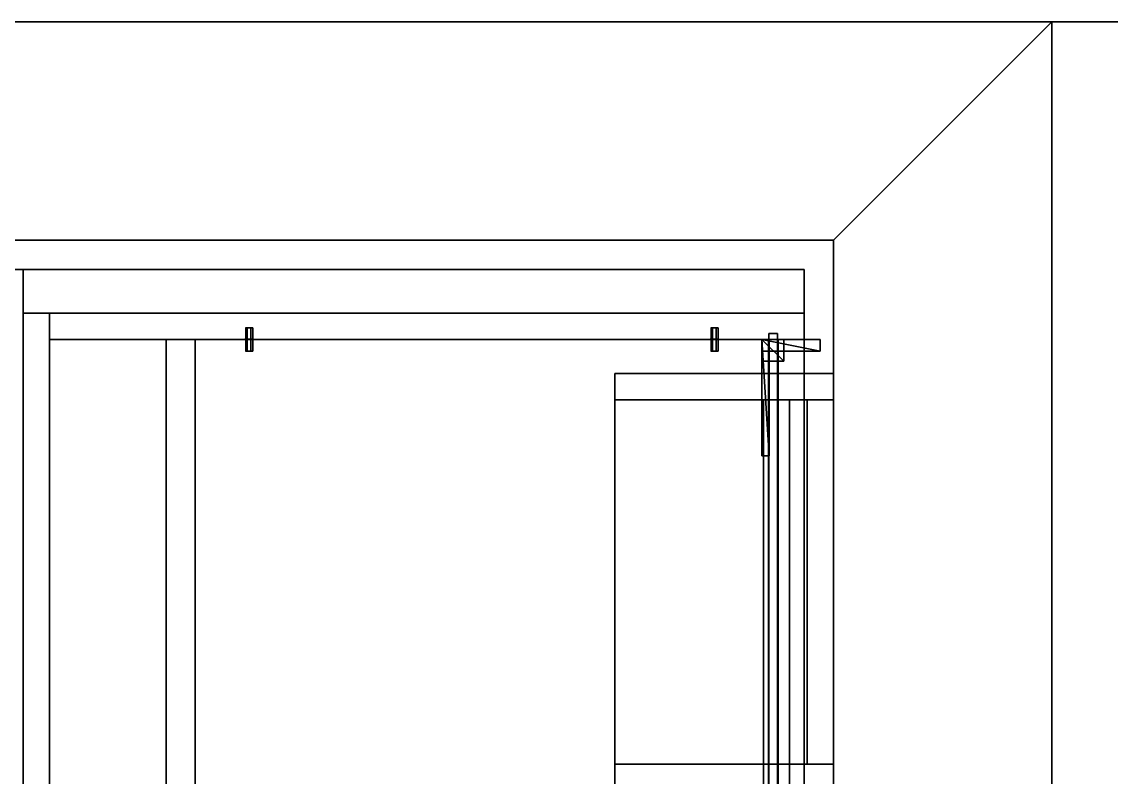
# Model space of a CAD drawing. Extents: x 0 to 4068, y -4475 to 0.
# Drawn here: x 1596 to 2344, y -518 to 0 of the extents above; entities that cross this region are included whole.
import ezdxf

# ---------------------------------------------------------------- set-up
doc = ezdxf.new("R2010")
doc.units = 0
for name, color, linetype in [('LAYER0', 7, 'CONTINUOUS'), ('LAYER10', 7, 'CONTINUOUS'), ('LAYER11', 7, 'CONTINUOUS'), ('LAYER110', 7, 'CONTINUOUS'), ('LAYER111', 7, 'CONTINUOUS'), ('LAYER112', 7, 'CONTINUOUS'), ('LAYER114', 7, 'CONTINUOUS'), ('LAYER115', 7, 'CONTINUOUS'), ('LAYER12', 7, 'CONTINUOUS'), ('LAYER122', 45, 'CONTINUOUS'), ('LAYER123', 45, 'CONTINUOUS'), ('LAYER124', 45, 'CONTINUOUS'), ('LAYER125', 45, 'CONTINUOUS'), ('LAYER126', 45, 'CONTINUOUS'), ('LAYER127', 45, 'CONTINUOUS'), ('LAYER14', 7, 'CONTINUOUS'), ('LAYER15', 7, 'CONTINUOUS'), ('LAYER17', 7, 'CONTINUOUS'), ('LAYER18', 45, 'CONTINUOUS'), ('LAYER20', 45, 'CONTINUOUS'), ('LAYER207', 253, 'CONTINUOUS'), ('LAYER208', 253, 'CONTINUOUS'), ('LAYER21', 45, 'CONTINUOUS'), ('LAYER210', 253, 'CONTINUOUS'), ('LAYER211', 253, 'CONTINUOUS'), ('LAYER212', 253, 'CONTINUOUS'), ('LAYER219', 19, 'CONTINUOUS'), ('LAYER22', 45, 'CONTINUOUS'), ('LAYER220', 19, 'CONTINUOUS'), ('LAYER23', 45, 'CONTINUOUS'), ('LAYER24', 2, 'CONTINUOUS'), ('LAYER25', 37, 'CONTINUOUS'), ('LAYER26', 37, 'CONTINUOUS'), ('LAYER27', 37, 'CONTINUOUS'), ('LAYER28', 37, 'CONTINUOUS'), ('LAYER29', 37, 'CONTINUOUS'), ('LAYER3', 7, 'CONTINUOUS'), ('LAYER30', 37, 'CONTINUOUS'), ('LAYER31', 45, 'CONTINUOUS'), ('LAYER32', 45, 'CONTINUOUS'), ('LAYER33', 45, 'CONTINUOUS'), ('LAYER35', 45, 'CONTINUOUS'), ('LAYER36', 45, 'CONTINUOUS'), ('LAYER37', 45, 'CONTINUOUS'), ('LAYER39', 45, 'CONTINUOUS'), ('LAYER40', 45, 'CONTINUOUS'), ('LAYER41', 45, 'CONTINUOUS'), ('LAYER42', 45, 'CONTINUOUS'), ('LAYER43', 45, 'CONTINUOUS'), ('LAYER44', 45, 'CONTINUOUS'), ('LAYER45', 45, 'CONTINUOUS'), ('LAYER46', 45, 'CONTINUOUS'), ('LAYER47', 45, 'CONTINUOUS'), ('LAYER48', 45, 'CONTINUOUS'), ('LAYER49', 45, 'CONTINUOUS'), ('LAYER5', 7, 'CONTINUOUS'), ('LAYER50', 45, 'CONTINUOUS'), ('LAYER51', 45, 'CONTINUOUS'), ('LAYER53', 45, 'CONTINUOUS'), ('LAYER54', 45, 'CONTINUOUS'), ('LAYER55', 254, 'CONTINUOUS'), ('LAYER6', 7, 'CONTINUOUS'), ('LAYER7', 7, 'CONTINUOUS'), ('LAYER8', 7, 'CONTINUOUS'), ('LAYER9', 7, 'CONTINUOUS')]:
    doc.layers.add(name, color=color, linetype=linetype)

msp = doc.modelspace()

# ---------------------------------------------------------------- linework, layer by layer
at = {"layer": 'LAYER0', "invisible_edges": 1}
for points in [[(4068, 0), (0, -4475), (0, 0), (4068, 0)], [(0, -4475), (4068, 0), (4068, -4475), (0, -4475)]]:
    msp.add_3dface(points, dxfattribs=at)
at = {"layer": 'LAYER10', "invisible_edges": 1}
for points in [[(2303, 0, 2415), (2153, -150, 5), (2153, -150, 2415), (2303, 0, 2415)], [(2153, -150, 5), (2303, 0, 2415), (2303, 0, 5), (2153, -150, 5)]]:
    msp.add_3dface(points, dxfattribs=at)
at = {"layer": 'LAYER11', "invisible_edges": 1}
for points in [[(383, -150, 2415), (2303, 0, 2415), (233, 0, 2415), (383, -150, 2415)], [(2303, 0, 2415), (383, -150, 2415), (2153, -150, 2415), (2303, 0, 2415)], [(2153, -150, 2415), (2303, -2754, 2415), (2303, 0, 2415), (2153, -150, 2415)], [(2303, -2754, 2415), (2153, -150, 2415), (2153, -2886, 2415), (2303, -2754, 2415)]]:
    msp.add_3dface(points, dxfattribs=at)
at = {"layer": 'LAYER110', "invisible_edges": 1}
for points in [[(1695, -1294.5, 854.5), (1615, -218, 854.5), (1695, -218, 854.5), (1695, -1294.5, 854.5)], [(1615, -218, 854.5), (1695, -1294.5, 854.5), (1615, -1294.5, 854.5), (1615, -218, 854.5)]]:
    msp.add_3dface(points, dxfattribs=at)
at = {"layer": 'LAYER111', "invisible_edges": 1}
for points in [[(1695, -218, 872.5), (1615, -218, 854.5), (1615, -218, 872.5), (1695, -218, 872.5)], [(1615, -218, 854.5), (1695, -218, 872.5), (1695, -218, 854.5), (1615, -218, 854.5)]]:
    msp.add_3dface(points, dxfattribs=at)
at = {"layer": 'LAYER112', "invisible_edges": 1}
for points in [[(1615, -1294.5, 872.5), (1615, -218, 854.5), (1615, -1294.5, 854.5), (1615, -1294.5, 872.5)], [(1615, -218, 854.5), (1615, -1294.5, 872.5), (1615, -218, 872.5), (1615, -218, 854.5)]]:
    msp.add_3dface(points, dxfattribs=at)
at = {"layer": 'LAYER114', "invisible_edges": 1}
for points in [[(1695, -218, 872.5), (1695, -1294.5, 854.5), (1695, -218, 854.5), (1695, -218, 872.5)], [(1695, -1294.5, 854.5), (1695, -218, 872.5), (1695, -1294.5, 872.5), (1695, -1294.5, 854.5)]]:
    msp.add_3dface(points, dxfattribs=at)
at = {"layer": 'LAYER115', "invisible_edges": 1}
for points in [[(1615, -1294.5, 872.5), (1695, -218, 872.5), (1615, -218, 872.5), (1615, -1294.5, 872.5)], [(1695, -218, 872.5), (1615, -1294.5, 872.5), (1695, -1294.5, 872.5), (1695, -218, 872.5)]]:
    msp.add_3dface(points, dxfattribs=at)
at = {"layer": 'LAYER12'}
for points, invisible_edges in [([(1192.88, -336.41, 873), (383, -150, 873), (2153, -150, 873), (1192.88, -336.41, 873)], 5), ([(403, -170, 927), (383, -150, 927), (2153, -150, 927), (403, -170, 927)], 5), ([(403, -170, 927), (2153, -150, 927), (2133, -170, 927), (403, -170, 927)], 3), ([(1192.88, -336.41, 873), (2153, -150, 873), (1207.31, -335.09, 873), (1192.88, -336.41, 873)], 3), ([(1207.31, -335.09, 873), (2153, -150, 873), (1490.46, -335.09, 873), (1207.31, -335.09, 873)], 3), ([(1490.46, -335.09, 873), (2153, -150, 873), (1504.65, -336.41, 873), (1490.46, -335.09, 873)], 3), ([(1504.65, -336.41, 873), (2153, -150, 873), (1518.61, -340.1, 873), (1504.65, -336.41, 873)], 3), ([(1518.61, -340.1, 873), (2153, -150, 873), (1531.85, -346.17, 873), (1518.61, -340.1, 873)], 3), ([(1531.85, -346.17, 873), (2153, -150, 873), (1543.92, -354.62, 873), (1531.85, -346.17, 873)], 3), ([(1543.92, -354.62, 873), (2153, -150, 873), (1554.8, -364.92, 873), (1543.92, -354.62, 873)], 3), ([(1554.8, -364.92, 873), (2153, -150, 873), (1564.26, -377.06, 873), (1554.8, -364.92, 873)], 3), ([(1564.26, -377.06, 873), (2153, -150, 873), (1571.59, -390.78, 873), (1564.26, -377.06, 873)], 3), ([(1571.59, -390.78, 873), (2153, -150, 873), (1577.27, -405.57, 873), (1571.59, -390.78, 873)], 3), ([(1577.27, -405.57, 873), (2153, -150, 873), (1580.58, -421.14, 873), (1577.27, -405.57, 873)], 3), ([(1580.58, -421.14, 873), (2153, -150, 873), (1581.76, -436.98, 873), (1580.58, -421.14, 873)], 3), ([(1581.76, -581.37, 873), (2153, -150, 873), (1627.02, -1329, 873), (1581.76, -581.37, 873)], 7), ([(1581.76, -436.98, 873), (2153, -150, 873), (1581.76, -581.37, 873), (1581.76, -436.98, 873)], 3), ([(1627.02, -1329, 873), (2153, -150, 873), (2068, -1329, 873), (1627.02, -1329, 873)], 3), ([(2153, -2886, 873), (2068, -2076, 873), (2153, -150, 873), (2153, -2886, 873)], 3), ([(2068, -1329, 873), (2153, -150, 873), (2068, -2076, 873), (2068, -1329, 873)], 3), ([(2133, -170, 927), (2153, -150, 927), (2133, -2886, 927), (2133, -170, 927)], 3), ([(2133, -2886, 927), (2153, -150, 927), (2153, -2886, 927), (2133, -2886, 927)], 1), ([(2133, -170, 927), (403, -753, 927), (403, -170, 927), (2133, -170, 927)], 1), ([(403, -753, 927), (2133, -170, 927), (2133, -753, 927), (403, -753, 927)], 1)]:
    msp.add_3dface(points, dxfattribs=dict(at, invisible_edges=invisible_edges))
at = {"layer": 'LAYER122', "invisible_edges": 1}
for points in [[(2153, -1259.5, 1687), (2003, -259.5, 1687), (2153, -259.5, 1687), (2153, -1259.5, 1687)], [(2003, -259.5, 1687), (2153, -1259.5, 1687), (2003, -1259.5, 1687), (2003, -259.5, 1687)], [(2153, -509.5, 2273), (2003, -259.5, 2273), (2153, -259.5, 2273), (2153, -509.5, 2273)], [(2003, -259.5, 2273), (2153, -509.5, 2273), (2003, -509.5, 2273), (2003, -259.5, 2273)], [(2153, -259.5, 2291), (2003, -259.5, 1491), (2153, -259.5, 1491), (2153, -259.5, 2291)], [(2003, -259.5, 1491), (2153, -259.5, 2291), (2003, -259.5, 2291), (2003, -259.5, 1491)], [(2135, -509.5, 1871), (2003, -259.5, 1871), (2135, -259.5, 1871), (2135, -509.5, 1871)], [(2003, -259.5, 1871), (2135, -509.5, 1871), (2003, -509.5, 1871), (2003, -259.5, 1871)], [(2135, -509.5, 2071), (2003, -259.5, 2071), (2135, -259.5, 2071), (2135, -509.5, 2071)], [(2003, -259.5, 2071), (2135, -509.5, 2071), (2003, -509.5, 2071), (2003, -259.5, 2071)], [(2153, -259.501, 1509), (2003, -1259.501, 1509), (2153, -1259.501, 1509), (2153, -259.501, 1509)], [(2003, -1259.501, 1509), (2153, -259.501, 1509), (2003, -259.501, 1509), (2003, -1259.501, 1509)], [(2123, -1259.5, 1687), (2123, -259.5, 1509), (2123, -259.5, 1687), (2123, -1259.5, 1687)], [(2123, -259.5, 1509), (2123, -1259.5, 1687), (2123, -1259.5, 1509), (2123, -259.5, 1509)], [(2153, -509.5, 2273), (2153, -259.5, 1705), (2153, -259.5, 2273), (2153, -509.5, 2273)], [(2153, -259.5, 1705), (2153, -509.5, 2273), (2153, -509.5, 1705), (2153, -259.5, 1705)]]:
    msp.add_3dface(points, dxfattribs=at)
at = {"layer": 'LAYER123', "invisible_edges": 1}
for points in [[(2153, -241.5, 1491), (2003, -259.5, 1491), (2003, -241.5, 1491), (2153, -241.5, 1491)], [(2003, -259.5, 1491), (2153, -241.5, 1491), (2153, -259.5, 1491), (2003, -259.5, 1491)], [(2153, -259.5, 1705), (2003, -259.5, 1687), (2003, -259.5, 1705), (2153, -259.5, 1705)], [(2003, -259.5, 1687), (2153, -259.5, 1705), (2153, -259.5, 1687), (2003, -259.5, 1687)], [(2153, -259.5, 2291), (2003, -259.5, 2273), (2003, -259.5, 2291), (2153, -259.5, 2291)], [(2003, -259.5, 2273), (2153, -259.5, 2291), (2153, -259.5, 2273), (2003, -259.5, 2273)], [(2135, -259.5, 1889), (2003, -259.5, 1871), (2003, -259.5, 1889), (2135, -259.5, 1889)], [(2003, -259.5, 1871), (2135, -259.5, 1889), (2135, -259.5, 1871), (2003, -259.5, 1871)], [(2135, -259.5, 2089), (2003, -259.5, 2071), (2003, -259.5, 2089), (2135, -259.5, 2089)], [(2003, -259.5, 2071), (2135, -259.5, 2089), (2135, -259.5, 2071), (2003, -259.5, 2071)], [(2105, -259.5, 1687), (2123, -259.5, 1509), (2105, -259.5, 1509), (2105, -259.5, 1687)], [(2123, -259.5, 1509), (2105, -259.5, 1687), (2123, -259.5, 1687), (2123, -259.5, 1509)], [(2135, -259.5, 2273), (2153, -259.5, 1705), (2135, -259.5, 1705), (2135, -259.5, 2273)], [(2153, -259.5, 1705), (2135, -259.5, 2273), (2153, -259.5, 2273), (2153, -259.5, 1705)], [(2153, -509.5, 1705), (2003, -527.5, 1705), (2003, -509.5, 1705), (2153, -509.5, 1705)], [(2003, -527.5, 1705), (2153, -509.5, 1705), (2153, -527.5, 1705), (2003, -527.5, 1705)]]:
    msp.add_3dface(points, dxfattribs=at)
at = {"layer": 'LAYER124', "invisible_edges": 1}
for points in [[(2003, -241.5, 2291), (2003, -259.5, 1491), (2003, -259.5, 2291), (2003, -241.5, 2291)], [(2003, -259.5, 1491), (2003, -241.5, 2291), (2003, -241.5, 1491), (2003, -259.5, 1491)], [(2003, -1259.5, 1705), (2003, -259.5, 1687), (2003, -1259.5, 1687), (2003, -1259.5, 1705)], [(2003, -259.5, 1687), (2003, -1259.5, 1705), (2003, -259.5, 1705), (2003, -259.5, 1687)], [(2003, -509.5, 2291), (2003, -259.5, 2273), (2003, -509.5, 2273), (2003, -509.5, 2291)], [(2003, -259.5, 2273), (2003, -509.5, 2291), (2003, -259.5, 2291), (2003, -259.5, 2273)], [(2003, -509.5, 1889), (2003, -259.5, 1871), (2003, -509.5, 1871), (2003, -509.5, 1889)], [(2003, -259.5, 1871), (2003, -509.5, 1889), (2003, -259.5, 1889), (2003, -259.5, 1871)], [(2003, -509.5, 2089), (2003, -259.5, 2071), (2003, -509.5, 2071), (2003, -509.5, 2089)], [(2003, -259.5, 2071), (2003, -509.5, 2089), (2003, -259.5, 2089), (2003, -259.5, 2071)], [(2003, -259.501, 1491), (2003, -1259.501, 1509), (2003, -259.501, 1509), (2003, -259.501, 1491)], [(2003, -1259.501, 1509), (2003, -259.501, 1491), (2003, -1259.501, 1491), (2003, -1259.501, 1509)], [(2105, -1259.5, 1509), (2123, -259.5, 1509), (2123, -1259.5, 1509), (2105, -1259.5, 1509)], [(2123, -259.5, 1509), (2105, -1259.5, 1509), (2105, -259.5, 1509), (2123, -259.5, 1509)], [(2135, -509.5, 1705), (2153, -259.5, 1705), (2153, -509.5, 1705), (2135, -509.5, 1705)], [(2153, -259.5, 1705), (2135, -509.5, 1705), (2135, -259.5, 1705), (2153, -259.5, 1705)], [(2003, -509.5, 2291), (2003, -527.5, 1705), (2003, -527.5, 2291), (2003, -509.5, 2291)], [(2003, -527.5, 1705), (2003, -509.5, 2291), (2003, -509.5, 1705), (2003, -527.5, 1705)]]:
    msp.add_3dface(points, dxfattribs=at)
at = {"layer": 'LAYER125', "invisible_edges": 1}
for points in [[(2153, -259.5, 2291), (2003, -241.5, 2291), (2003, -259.5, 2291), (2153, -259.5, 2291)], [(2003, -241.5, 2291), (2153, -259.5, 2291), (2153, -241.5, 2291), (2003, -241.5, 2291)], [(2153, -259.501, 1509), (2003, -259.501, 1491), (2003, -259.501, 1509), (2153, -259.501, 1509)], [(2003, -259.501, 1491), (2153, -259.501, 1509), (2153, -259.501, 1491), (2003, -259.501, 1491)], [(2153, -509.5, 2273), (2003, -509.5, 2291), (2003, -509.5, 2273), (2153, -509.5, 2273)], [(2003, -509.5, 2291), (2153, -509.5, 2273), (2153, -509.5, 2291), (2003, -509.5, 2291)], [(2153, -527.5, 2291), (2003, -509.5, 2291), (2003, -527.5, 2291), (2153, -527.5, 2291)], [(2003, -509.5, 2291), (2153, -527.5, 2291), (2153, -509.5, 2291), (2003, -509.5, 2291)], [(2135, -509.5, 1871), (2003, -509.5, 1889), (2003, -509.5, 1871), (2135, -509.5, 1871)], [(2003, -509.5, 1889), (2135, -509.5, 1871), (2135, -509.5, 1889), (2003, -509.5, 1889)], [(2135, -509.5, 2071), (2003, -509.5, 2089), (2003, -509.5, 2071), (2135, -509.5, 2071)], [(2003, -509.5, 2089), (2135, -509.5, 2071), (2135, -509.5, 2089), (2003, -509.5, 2089)], [(2153, -509.5, 2273), (2135, -509.5, 1705), (2153, -509.5, 1705), (2153, -509.5, 2273)], [(2135, -509.5, 1705), (2153, -509.5, 2273), (2135, -509.5, 2273), (2135, -509.5, 1705)]]:
    msp.add_3dface(points, dxfattribs=at)
at = {"layer": 'LAYER126', "invisible_edges": 1}
for points in [[(2153, -241.5, 1491), (2153, -259.5, 2291), (2153, -259.5, 1491), (2153, -241.5, 1491)], [(2153, -259.5, 2291), (2153, -241.5, 1491), (2153, -241.5, 2291), (2153, -259.5, 2291)], [(2105, -259.5, 1687), (2123, -1259.5, 1687), (2123, -259.5, 1687), (2105, -259.5, 1687)], [(2123, -1259.5, 1687), (2105, -259.5, 1687), (2105, -1259.5, 1687), (2123, -1259.5, 1687)], [(2135, -259.5, 1889), (2135, -509.5, 1871), (2135, -259.5, 1871), (2135, -259.5, 1889)], [(2135, -509.5, 1871), (2135, -259.5, 1889), (2135, -509.5, 1889), (2135, -509.5, 1871)], [(2135, -259.5, 2089), (2135, -509.5, 2071), (2135, -259.5, 2071), (2135, -259.5, 2089)], [(2135, -509.5, 2071), (2135, -259.5, 2089), (2135, -509.5, 2089), (2135, -509.5, 2071)], [(2135, -259.5, 2273), (2153, -509.5, 2273), (2153, -259.5, 2273), (2135, -259.5, 2273)], [(2153, -509.5, 2273), (2135, -259.5, 2273), (2135, -509.5, 2273), (2153, -509.5, 2273)], [(2153, -259.5, 1705), (2153, -1259.5, 1687), (2153, -259.5, 1687), (2153, -259.5, 1705)], [(2153, -1259.5, 1687), (2153, -259.5, 1705), (2153, -1259.5, 1705), (2153, -1259.5, 1687)], [(2153, -259.5, 2291), (2153, -509.5, 2273), (2153, -259.5, 2273), (2153, -259.5, 2291)], [(2153, -509.5, 2273), (2153, -259.5, 2291), (2153, -509.5, 2291), (2153, -509.5, 2273)], [(2153, -1259.501, 1491), (2153, -259.501, 1509), (2153, -1259.501, 1509), (2153, -1259.501, 1491)], [(2153, -259.501, 1509), (2153, -1259.501, 1491), (2153, -259.501, 1491), (2153, -259.501, 1509)], [(2153, -509.5, 1705), (2153, -527.5, 2291), (2153, -527.5, 1705), (2153, -509.5, 1705)], [(2153, -527.5, 2291), (2153, -509.5, 1705), (2153, -509.5, 2291), (2153, -527.5, 2291)]]:
    msp.add_3dface(points, dxfattribs=at)
at = {"layer": 'LAYER127', "invisible_edges": 1}
for points in [[(2003, -241.5, 2291), (2153, -241.5, 1491), (2003, -241.5, 1491), (2003, -241.5, 2291)], [(2153, -241.5, 1491), (2003, -241.5, 2291), (2153, -241.5, 2291), (2153, -241.5, 1491)], [(2003, -1259.5, 1705), (2153, -259.5, 1705), (2003, -259.5, 1705), (2003, -1259.5, 1705)], [(2153, -259.5, 1705), (2003, -1259.5, 1705), (2153, -1259.5, 1705), (2153, -259.5, 1705)], [(2003, -509.5, 2291), (2153, -259.5, 2291), (2003, -259.5, 2291), (2003, -509.5, 2291)], [(2153, -259.5, 2291), (2003, -509.5, 2291), (2153, -509.5, 2291), (2153, -259.5, 2291)], [(2003, -509.5, 1889), (2135, -259.5, 1889), (2003, -259.5, 1889), (2003, -509.5, 1889)], [(2135, -259.5, 1889), (2003, -509.5, 1889), (2135, -509.5, 1889), (2135, -259.5, 1889)], [(2003, -509.5, 2089), (2135, -259.5, 2089), (2003, -259.5, 2089), (2003, -509.5, 2089)], [(2135, -259.5, 2089), (2003, -509.5, 2089), (2135, -509.5, 2089), (2135, -259.5, 2089)], [(2003, -259.501, 1491), (2153, -1259.501, 1491), (2003, -1259.501, 1491), (2003, -259.501, 1491)], [(2153, -1259.501, 1491), (2003, -259.501, 1491), (2153, -259.501, 1491), (2153, -1259.501, 1491)], [(2105, -1259.5, 1509), (2105, -259.5, 1687), (2105, -259.5, 1509), (2105, -1259.5, 1509)], [(2105, -259.5, 1687), (2105, -1259.5, 1509), (2105, -1259.5, 1687), (2105, -259.5, 1687)], [(2135, -509.5, 1705), (2135, -259.5, 2273), (2135, -259.5, 1705), (2135, -509.5, 1705)], [(2135, -259.5, 2273), (2135, -509.5, 1705), (2135, -509.5, 2273), (2135, -259.5, 2273)], [(2003, -509.5, 2291), (2153, -509.5, 1705), (2003, -509.5, 1705), (2003, -509.5, 2291)], [(2153, -509.5, 1705), (2003, -509.5, 2291), (2153, -509.5, 2291), (2153, -509.5, 1705)]]:
    msp.add_3dface(points, dxfattribs=at)
at = {"layer": 'LAYER14', "invisible_edges": 1}
for points in [[(383, -150, 927), (2153, -150, 873), (383, -150, 873), (383, -150, 927)], [(2153, -150, 873), (383, -150, 927), (2153, -150, 927), (2153, -150, 873)], [(383, -150, 1007), (2153, -150, 927), (383, -150, 927), (383, -150, 1007)], [(2153, -150, 927), (383, -150, 1007), (2153, -150, 1007), (2153, -150, 927)], [(2133, -170, 927), (2133, -753, 947), (2133, -753, 927), (2133, -170, 927)], [(2133, -753, 947), (2133, -170, 927), (2133, -170, 947), (2133, -753, 947)]]:
    msp.add_3dface(points, dxfattribs=at)
at = {"layer": 'LAYER15', "invisible_edges": 1}
for points in [[(2153, -150, 873), (2153, -2886, 927), (2153, -2886, 873), (2153, -150, 873)], [(2153, -2886, 927), (2153, -150, 873), (2153, -150, 927), (2153, -2886, 927)], [(2153, -150, 927), (2153, -2886, 1007), (2153, -2886, 927), (2153, -150, 927)], [(2153, -2886, 1007), (2153, -150, 927), (2153, -150, 1007), (2153, -2886, 1007)], [(403, -170, 947), (2133, -170, 927), (403, -170, 927), (403, -170, 947)], [(2133, -170, 927), (403, -170, 947), (2133, -170, 947), (2133, -170, 927)]]:
    msp.add_3dface(points, dxfattribs=at)
at = {"layer": 'LAYER17'}
for points, invisible_edges in [([(383, -150, 927), (403, -170, 927), (2153, -150, 927), (383, -150, 927)], 3), ([(383, -150, 1007), (403, -170, 1007), (2153, -150, 1007), (383, -150, 1007)], 3), ([(2153, -150, 927), (403, -170, 927), (2133, -170, 927), (2153, -150, 927)], 5), ([(2153, -150, 1007), (403, -170, 1007), (2133, -170, 1007), (2153, -150, 1007)], 5), ([(2153, -150, 927), (2133, -170, 927), (2153, -2886, 927), (2153, -150, 927)], 3), ([(2153, -150, 1007), (2133, -170, 1007), (2153, -2886, 1007), (2153, -150, 1007)], 3), ([(2133, -753, 947), (403, -170, 947), (403, -753, 947), (2133, -753, 947)], 1), ([(403, -170, 947), (2133, -753, 947), (2133, -170, 947), (403, -170, 947)], 1), ([(2133, -753, 927), (2153, -2886, 927), (2133, -170, 927), (2133, -753, 927)], 3), ([(2153, -2886, 1007), (2133, -170, 1007), (2133, -2886, 1007), (2153, -2886, 1007)], 1)]:
    msp.add_3dface(points, dxfattribs=dict(at, invisible_edges=invisible_edges))
at = {"layer": 'LAYER18', "invisible_edges": 1}
for points in [[(2133, -218, 752.5), (2133, -1294.5, 872.5), (2133, -1294.5, 752.5), (2133, -218, 752.5)], [(2133, -1294.5, 872.5), (2133, -218, 752.5), (2133, -218, 872.5), (2133, -1294.5, 872.5)]]:
    msp.add_3dface(points, dxfattribs=at)
at = {"layer": 'LAYER20', "invisible_edges": 1}
for points in [[(2115, -218, 872.5), (2133, -1294.5, 872.5), (2133, -218, 872.5), (2115, -218, 872.5)], [(2133, -1294.5, 872.5), (2115, -218, 872.5), (2115, -1294.5, 872.5), (2133, -1294.5, 872.5)]]:
    msp.add_3dface(points, dxfattribs=at)
at = {"layer": 'LAYER207', "invisible_edges": 1}
for points in [[(1615, -200, 873), (1615, -870, 153), (1615, -200, 153), (1615, -200, 873)], [(1615, -870, 153), (1615, -200, 873), (1615, -870, 873), (1615, -870, 153)]]:
    msp.add_3dface(points, dxfattribs=at)
at = {"layer": 'LAYER208', "invisible_edges": 1}
for points in [[(1597, -200, 153), (1615, -870, 153), (1597, -870, 153), (1597, -200, 153)], [(1615, -870, 153), (1597, -200, 153), (1615, -200, 153), (1615, -870, 153)]]:
    msp.add_3dface(points, dxfattribs=at)
at = {"layer": 'LAYER21', "invisible_edges": 1}
for points in [[(2133, -218, 752.5), (2115, -218, 872.5), (2133, -218, 872.5), (2133, -218, 752.5)], [(2115, -218, 872.5), (2133, -218, 752.5), (2115, -218, 752.5), (2115, -218, 872.5)]]:
    msp.add_3dface(points, dxfattribs=at)
at = {"layer": 'LAYER210', "invisible_edges": 1}
for points in [[(1615, -200, 873), (1597, -870, 873), (1615, -870, 873), (1615, -200, 873)], [(1597, -870, 873), (1615, -200, 873), (1597, -200, 873), (1597, -870, 873)]]:
    msp.add_3dface(points, dxfattribs=at)
at = {"layer": 'LAYER211', "invisible_edges": 1}
for points in [[(1597, -200, 153), (1615, -200, 873), (1615, -200, 153), (1597, -200, 153)], [(1615, -200, 873), (1597, -200, 153), (1597, -200, 873), (1615, -200, 873)]]:
    msp.add_3dface(points, dxfattribs=at)
at = {"layer": 'LAYER212', "invisible_edges": 1}
for points in [[(1597, -870, 873), (1597, -200, 153), (1597, -870, 153), (1597, -870, 873)], [(1597, -200, 153), (1597, -870, 873), (1597, -200, 873), (1597, -200, 153)]]:
    msp.add_3dface(points, dxfattribs=at)
at = {"layer": 'LAYER219', "invisible_edges": 1}
for points in [[(2133, -170, 1007), (2133, -2886, 927), (2133, -2886, 1007), (2133, -170, 1007)], [(2133, -2886, 927), (2133, -170, 1007), (2133, -170, 927), (2133, -2886, 927)]]:
    msp.add_3dface(points, dxfattribs=at)
at = {"layer": 'LAYER22', "invisible_edges": 1}
for points in [[(2115, -1294.5, 752.5), (2133, -218, 752.5), (2133, -1294.5, 752.5), (2115, -1294.5, 752.5)], [(2133, -218, 752.5), (2115, -1294.5, 752.5), (2115, -218, 752.5), (2133, -218, 752.5)]]:
    msp.add_3dface(points, dxfattribs=at)
at = {"layer": 'LAYER220', "invisible_edges": 1}
for points in [[(2133, -170, 1007), (403, -170, 927), (2133, -170, 927), (2133, -170, 1007)], [(403, -170, 927), (2133, -170, 1007), (403, -170, 1007), (403, -170, 927)]]:
    msp.add_3dface(points, dxfattribs=at)
at = {"layer": 'LAYER23', "invisible_edges": 1}
for points in [[(2115, -218, 872.5), (2115, -1294.5, 752.5), (2115, -1294.5, 872.5), (2115, -218, 872.5)], [(2115, -1294.5, 752.5), (2115, -218, 872.5), (2115, -218, 752.5), (2115, -1294.5, 752.5)]]:
    msp.add_3dface(points, dxfattribs=at)
at = {"layer": 'LAYER24'}
for points in [[(2104, -298, 832), (2109, -298, 832), (2104, -218, 832), (2104, -298, 832)], [(2104, -218, 832), (2109, -298, 832), (2109, -218, 832), (2104, -218, 832)], [(2104, -218, 832), (2109, -218, 832), (2104, -218, 809), (2104, -218, 832)], [(2104, -218, 809), (2109, -218, 832), (2109, -218, 809), (2104, -218, 809)], [(2104, -298, 832), (2104, -218, 832), (2104, -298, 809), (2104, -298, 832)], [(2104, -298, 809), (2104, -218, 832), (2104, -218, 809), (2104, -298, 809)], [(2104, -298, 809), (2104, -218, 809), (2109, -298, 809), (2104, -298, 809)], [(2109, -298, 809), (2104, -218, 809), (2109, -218, 809), (2109, -298, 809)], [(2104, -233, 832), (2119, -233, 832), (2104, -218, 832), (2104, -233, 832)], [(2104, -218, 832), (2119, -233, 832), (2119, -218, 832), (2104, -218, 832)], [(2104, -218, 832), (2119, -218, 832), (2104, -218, 817), (2104, -218, 832)], [(2104, -218, 817), (2119, -218, 832), (2119, -218, 817), (2104, -218, 817)], [(2104, -233, 832), (2104, -218, 832), (2104, -233, 817), (2104, -233, 832)], [(2104, -233, 817), (2104, -218, 832), (2104, -218, 817), (2104, -233, 817)], [(2104, -233, 817), (2104, -218, 817), (2119, -233, 817), (2104, -233, 817)], [(2119, -233, 817), (2104, -218, 817), (2119, -218, 817), (2119, -233, 817)], [(2104, -233, 832), (2119, -233, 832), (2104, -218, 832), (2104, -233, 832)], [(2104, -218, 832), (2119, -233, 832), (2119, -218, 832), (2104, -218, 832)], [(2104, -218, 832), (2119, -218, 832), (2104, -218, 817), (2104, -218, 832)], [(2104, -218, 817), (2119, -218, 832), (2119, -218, 817), (2104, -218, 817)], [(2104, -233, 832), (2104, -218, 832), (2104, -233, 817), (2104, -233, 832)], [(2104, -233, 817), (2104, -218, 832), (2104, -218, 817), (2104, -233, 817)], [(2104, -233, 817), (2104, -218, 817), (2119, -233, 817), (2104, -233, 817)], [(2119, -233, 817), (2104, -218, 817), (2119, -218, 817), (2119, -233, 817)], [(2104, -233, 832), (2119, -233, 832), (2104, -218, 832), (2104, -233, 832)], [(2104, -218, 832), (2119, -233, 832), (2119, -218, 832), (2104, -218, 832)], [(2104, -218, 832), (2119, -218, 832), (2104, -218, 817), (2104, -218, 832)], [(2104, -218, 817), (2119, -218, 832), (2119, -218, 817), (2104, -218, 817)], [(2104, -233, 832), (2104, -218, 832), (2104, -233, 817), (2104, -233, 832)], [(2104, -233, 817), (2104, -218, 832), (2104, -218, 817), (2104, -233, 817)], [(2104, -233, 817), (2104, -218, 817), (2119, -233, 817), (2104, -233, 817)], [(2119, -233, 817), (2104, -218, 817), (2119, -218, 817), (2119, -233, 817)], [(2104, -233, 832), (2119, -233, 832), (2104, -218, 832), (2104, -233, 832)], [(2104, -218, 832), (2119, -233, 832), (2119, -218, 832), (2104, -218, 832)], [(2104, -218, 832), (2119, -218, 832), (2104, -218, 817), (2104, -218, 832)], [(2104, -218, 817), (2119, -218, 832), (2119, -218, 817), (2104, -218, 817)], [(2104, -233, 832), (2104, -218, 832), (2104, -233, 817), (2104, -233, 832)], [(2104, -233, 817), (2104, -218, 832), (2104, -218, 817), (2104, -233, 817)], [(2104, -233, 817), (2104, -218, 817), (2119, -233, 817), (2104, -233, 817)], [(2119, -233, 817), (2104, -218, 817), (2119, -218, 817), (2119, -233, 817)], [(2104, -226, 832), (2144, -226, 832), (2104, -218, 832), (2104, -226, 832)], [(2104, -218, 832), (2144, -226, 832), (2144, -218, 832), (2104, -218, 832)], [(2104, -218, 832), (2144, -218, 832), (2104, -218, 824), (2104, -218, 832)], [(2104, -218, 824), (2144, -218, 832), (2144, -218, 824), (2104, -218, 824)], [(2104, -226, 832), (2104, -218, 832), (2104, -226, 824), (2104, -226, 832)], [(2104, -226, 824), (2104, -218, 832), (2104, -218, 824), (2104, -226, 824)], [(2104, -226, 824), (2104, -218, 824), (2144, -226, 824), (2104, -226, 824)], [(2144, -226, 824), (2104, -218, 824), (2144, -218, 824), (2144, -226, 824)], [(2104, -298, 832), (2109, -298, 832), (2104, -218, 832), (2104, -298, 832)], [(2104, -218, 832), (2109, -298, 832), (2109, -218, 832), (2104, -218, 832)], [(2104, -218, 832), (2109, -218, 832), (2104, -218, 816), (2104, -218, 832)], [(2104, -218, 816), (2109, -218, 832), (2109, -218, 816), (2104, -218, 816)], [(2104, -298, 832), (2104, -218, 832), (2104, -298, 816), (2104, -298, 832)], [(2104, -298, 816), (2104, -218, 832), (2104, -218, 816), (2104, -298, 816)], [(2104, -298, 816), (2104, -218, 816), (2109, -298, 816), (2104, -298, 816)], [(2109, -298, 816), (2104, -218, 816), (2109, -218, 816), (2109, -298, 816)], [(2109, -298, 809), (2109, -218, 809), (2109, -298, 832), (2109, -298, 809)], [(2109, -298, 832), (2109, -218, 809), (2109, -218, 832), (2109, -298, 832)], [(2109, -298, 816), (2109, -218, 816), (2109, -298, 832), (2109, -298, 816)], [(2109, -298, 832), (2109, -218, 816), (2109, -218, 832), (2109, -298, 832)], [(2119, -233, 817), (2119, -218, 817), (2119, -233, 832), (2119, -233, 817)], [(2119, -233, 832), (2119, -218, 817), (2119, -218, 832), (2119, -233, 832)], [(2119, -233, 817), (2119, -218, 817), (2119, -233, 832), (2119, -233, 817)], [(2119, -233, 832), (2119, -218, 817), (2119, -218, 832), (2119, -233, 832)], [(2119, -233, 817), (2119, -218, 817), (2119, -233, 832), (2119, -233, 817)], [(2119, -233, 832), (2119, -218, 817), (2119, -218, 832), (2119, -233, 832)], [(2119, -233, 817), (2119, -218, 817), (2119, -233, 832), (2119, -233, 817)], [(2119, -233, 832), (2119, -218, 817), (2119, -218, 832), (2119, -233, 832)], [(2144, -226, 824), (2144, -218, 824), (2144, -226, 832), (2144, -226, 824)], [(2144, -226, 832), (2144, -218, 824), (2144, -218, 832), (2144, -226, 832)], [(2104, -226, 824), (2144, -226, 824), (2104, -226, 832), (2104, -226, 824)], [(2104, -226, 832), (2144, -226, 824), (2144, -226, 832), (2104, -226, 832)], [(2104, -233, 817), (2119, -233, 817), (2104, -233, 832), (2104, -233, 817)], [(2104, -233, 832), (2119, -233, 817), (2119, -233, 832), (2104, -233, 832)], [(2104, -233, 817), (2119, -233, 817), (2104, -233, 832), (2104, -233, 817)], [(2104, -233, 832), (2119, -233, 817), (2119, -233, 832), (2104, -233, 832)], [(2104, -233, 817), (2119, -233, 817), (2104, -233, 832), (2104, -233, 817)], [(2104, -233, 832), (2119, -233, 817), (2119, -233, 832), (2104, -233, 832)], [(2104, -233, 817), (2119, -233, 817), (2104, -233, 832), (2104, -233, 817)], [(2104, -233, 832), (2119, -233, 817), (2119, -233, 832), (2104, -233, 832)], [(2104, -298, 809), (2109, -298, 809), (2104, -298, 832), (2104, -298, 809)], [(2104, -298, 832), (2109, -298, 809), (2109, -298, 832), (2104, -298, 832)], [(2104, -298, 816), (2109, -298, 816), (2104, -298, 832), (2104, -298, 816)], [(2104, -298, 832), (2109, -298, 816), (2109, -298, 832), (2104, -298, 832)]]:
    msp.add_3dface(points, dxfattribs=at)
at = {"layer": 'LAYER25', "invisible_edges": 1}
for points in [[(2104, -218, 809), (2104, -298, 832), (2104, -218, 832), (2104, -218, 809)], [(2104, -298, 832), (2104, -218, 809), (2104, -298, 809), (2104, -298, 832)]]:
    msp.add_3dface(points, dxfattribs=at)
at = {"layer": 'LAYER26', "invisible_edges": 1}
for points in [[(2109, -218, 832), (2104, -298, 832), (2109, -298, 832), (2109, -218, 832)], [(2104, -298, 832), (2109, -218, 832), (2104, -218, 832), (2104, -298, 832)]]:
    msp.add_3dface(points, dxfattribs=at)
at = {"layer": 'LAYER27', "invisible_edges": 1}
for points in [[(2109, -298, 809), (2104, -298, 832), (2104, -298, 809), (2109, -298, 809)], [(2104, -298, 832), (2109, -298, 809), (2109, -298, 832), (2104, -298, 832)]]:
    msp.add_3dface(points, dxfattribs=at)
at = {"layer": 'LAYER28', "invisible_edges": 1}
for points in [[(2104, -218, 809), (2109, -298, 809), (2104, -298, 809), (2104, -218, 809)], [(2109, -298, 809), (2104, -218, 809), (2109, -218, 809), (2109, -298, 809)]]:
    msp.add_3dface(points, dxfattribs=at)
at = {"layer": 'LAYER29', "invisible_edges": 1}
for points in [[(2109, -218, 832), (2104, -218, 809), (2104, -218, 832), (2109, -218, 832)], [(2104, -218, 809), (2109, -218, 832), (2109, -218, 809), (2104, -218, 809)]]:
    msp.add_3dface(points, dxfattribs=at)
at = {"layer": 'LAYER3', "invisible_edges": 1}
for points in [[(0, 0, 5), (4068, 0), (0, 0), (0, 0, 5)], [(4068, 0), (0, 0, 5), (4068, 0, 5), (4068, 0)]]:
    msp.add_3dface(points, dxfattribs=at)
at = {"layer": 'LAYER30', "invisible_edges": 1}
for points in [[(2109, -298, 809), (2109, -218, 832), (2109, -298, 832), (2109, -298, 809)], [(2109, -218, 832), (2109, -298, 809), (2109, -218, 809), (2109, -218, 832)]]:
    msp.add_3dface(points, dxfattribs=at)
at = {"layer": 'LAYER31', "invisible_edges": 1}
for points in [[(2133, -1294.5, 154), (1615, -218, 154), (2133, -218, 154), (2133, -1294.5, 154)], [(1615, -218, 154), (2133, -1294.5, 154), (1615, -1294.5, 154), (1615, -218, 154)]]:
    msp.add_3dface(points, dxfattribs=at)
at = {"layer": 'LAYER32', "invisible_edges": 1}
for points in [[(2133, -218, 172), (1615, -218, 154), (1615, -218, 172), (2133, -218, 172)], [(1615, -218, 154), (2133, -218, 172), (2133, -218, 154), (1615, -218, 154)]]:
    msp.add_3dface(points, dxfattribs=at)
at = {"layer": 'LAYER33', "invisible_edges": 1}
for points in [[(1615, -1294.5, 172), (1615, -218, 154), (1615, -1294.5, 154), (1615, -1294.5, 172)], [(1615, -218, 154), (1615, -1294.5, 172), (1615, -218, 172), (1615, -218, 154)]]:
    msp.add_3dface(points, dxfattribs=at)
at = {"layer": 'LAYER35', "invisible_edges": 1}
for points in [[(2133, -218, 172), (2133, -1294.5, 154), (2133, -218, 154), (2133, -218, 172)], [(2133, -1294.5, 154), (2133, -218, 172), (2133, -1294.5, 172), (2133, -1294.5, 154)]]:
    msp.add_3dface(points, dxfattribs=at)
at = {"layer": 'LAYER36', "invisible_edges": 1}
for points in [[(1615, -1294.5, 172), (2133, -218, 172), (1615, -218, 172), (1615, -1294.5, 172)], [(2133, -218, 172), (1615, -1294.5, 172), (2133, -1294.5, 172), (2133, -218, 172)]]:
    msp.add_3dface(points, dxfattribs=at)
at = {"layer": 'LAYER37', "invisible_edges": 1}
for points in [[(2114.7, -214, 168), (2114.7, -1298.5, 872.5), (2114.7, -1298.5, 168), (2114.7, -214, 168)], [(2114.7, -1298.5, 872.5), (2114.7, -214, 168), (2114.7, -214, 872.5), (2114.7, -1298.5, 872.5)]]:
    msp.add_3dface(points, dxfattribs=at)
at = {"layer": 'LAYER39', "invisible_edges": 1}
for points in [[(2108.7, -214, 872.5), (2114.7, -1298.5, 872.5), (2114.7, -214, 872.5), (2108.7, -214, 872.5)], [(2114.7, -1298.5, 872.5), (2108.7, -214, 872.5), (2108.7, -1298.5, 872.5), (2114.7, -1298.5, 872.5)]]:
    msp.add_3dface(points, dxfattribs=at)
at = {"layer": 'LAYER40', "invisible_edges": 1}
for points in [[(2114.7, -214, 168), (2108.7, -214, 872.5), (2114.7, -214, 872.5), (2114.7, -214, 168)], [(2108.7, -214, 872.5), (2114.7, -214, 168), (2108.7, -214, 168), (2108.7, -214, 872.5)]]:
    msp.add_3dface(points, dxfattribs=at)
at = {"layer": 'LAYER41', "invisible_edges": 1}
for points in [[(2108.7, -1298.5, 168), (2114.7, -214, 168), (2114.7, -1298.5, 168), (2108.7, -1298.5, 168)], [(2114.7, -214, 168), (2108.7, -1298.5, 168), (2108.7, -214, 168), (2114.7, -214, 168)]]:
    msp.add_3dface(points, dxfattribs=at)
at = {"layer": 'LAYER42', "invisible_edges": 1}
for points in [[(2108.7, -214, 872.5), (2108.7, -1298.5, 168), (2108.7, -1298.5, 872.5), (2108.7, -214, 872.5)], [(2108.7, -1298.5, 168), (2108.7, -214, 872.5), (2108.7, -214, 168), (2108.7, -1298.5, 168)]]:
    msp.add_3dface(points, dxfattribs=at)
at = {"layer": 'LAYER43', "invisible_edges": 1}
for points in [[(2133, -218, 873), (1615, -218, 153), (2133, -218, 153), (2133, -218, 873)], [(1615, -218, 153), (2133, -218, 873), (1615, -218, 873), (1615, -218, 153)]]:
    msp.add_3dface(points, dxfattribs=at)
at = {"layer": 'LAYER44', "invisible_edges": 1}
for points in [[(1579, -170, 153), (1597, -783, 153), (1579, -783, 153), (1579, -170, 153)], [(1597, -783, 153), (1579, -170, 153), (1597, -170, 153), (1597, -783, 153)], [(2133, -200, 153), (1615, -218, 153), (1615, -200, 153), (2133, -200, 153)], [(1615, -218, 153), (2133, -200, 153), (2133, -218, 153), (1615, -218, 153)]]:
    msp.add_3dface(points, dxfattribs=at)
at = {"layer": 'LAYER45', "invisible_edges": 1}
for points in [[(1615, -200, 873), (1615, -218, 153), (1615, -218, 873), (1615, -200, 873)], [(1615, -218, 153), (1615, -200, 873), (1615, -200, 153), (1615, -218, 153)]]:
    msp.add_3dface(points, dxfattribs=at)
at = {"layer": 'LAYER46', "invisible_edges": 1}
for points in [[(1597, -170, 873), (1579, -783, 873), (1597, -783, 873), (1597, -170, 873)], [(1579, -783, 873), (1597, -170, 873), (1579, -170, 873), (1579, -783, 873)], [(2133, -218, 873), (1615, -200, 873), (1615, -218, 873), (2133, -218, 873)], [(1615, -200, 873), (2133, -218, 873), (2133, -200, 873), (1615, -200, 873)]]:
    msp.add_3dface(points, dxfattribs=at)
at = {"layer": 'LAYER47', "invisible_edges": 1}
for points in [[(1597, -170, 873), (1579, -170, 153), (1579, -170, 873), (1597, -170, 873)], [(1579, -170, 153), (1597, -170, 873), (1597, -170, 153), (1579, -170, 153)], [(2133, -200, 153), (2133, -218, 873), (2133, -218, 153), (2133, -200, 153)], [(2133, -218, 873), (2133, -200, 153), (2133, -200, 873), (2133, -218, 873)]]:
    msp.add_3dface(points, dxfattribs=at)
at = {"layer": 'LAYER48', "invisible_edges": 1}
for points in [[(1597, -783, 153), (1597, -170, 873), (1597, -783, 873), (1597, -783, 153)], [(1597, -170, 873), (1597, -783, 153), (1597, -170, 153), (1597, -170, 873)], [(1615, -200, 873), (2133, -200, 153), (1615, -200, 153), (1615, -200, 873)], [(2133, -200, 153), (1615, -200, 873), (2133, -200, 873), (2133, -200, 153)]]:
    msp.add_3dface(points, dxfattribs=at)
at = {"layer": 'LAYER49', "invisible_edges": 1}
for points in [[(2108.4, -1294.5, 504), (1715, -218, 504), (2108.4, -218, 504), (2108.4, -1294.5, 504)], [(1715, -218, 504), (2108.4, -1294.5, 504), (1715, -1294.5, 504), (1715, -218, 504)]]:
    msp.add_3dface(points, dxfattribs=at)
at = {"layer": 'LAYER5', "invisible_edges": 1}
for points in [[(4068, -4475, 5), (0, 0, 5), (0, -4475, 5), (4068, -4475, 5)], [(0, 0, 5), (4068, -4475, 5), (4068, 0, 5), (0, 0, 5)]]:
    msp.add_3dface(points, dxfattribs=at)
at = {"layer": 'LAYER50', "invisible_edges": 1}
for points in [[(2108.4, -218, 522), (1715, -218, 504), (1715, -218, 522), (2108.4, -218, 522)], [(1715, -218, 504), (2108.4, -218, 522), (2108.4, -218, 504), (1715, -218, 504)]]:
    msp.add_3dface(points, dxfattribs=at)
at = {"layer": 'LAYER51', "invisible_edges": 1}
for points in [[(1715, -1294.5, 522), (1715, -218, 504), (1715, -1294.5, 504), (1715, -1294.5, 522)], [(1715, -218, 504), (1715, -1294.5, 522), (1715, -218, 522), (1715, -218, 504)]]:
    msp.add_3dface(points, dxfattribs=at)
at = {"layer": 'LAYER53', "invisible_edges": 1}
for points in [[(2108.4, -218, 522), (2108.4, -1294.5, 504), (2108.4, -218, 504), (2108.4, -218, 522)], [(2108.4, -1294.5, 504), (2108.4, -218, 522), (2108.4, -1294.5, 522), (2108.4, -1294.5, 504)]]:
    msp.add_3dface(points, dxfattribs=at)
at = {"layer": 'LAYER54', "invisible_edges": 1}
for points in [[(1715, -1294.5, 522), (2108.4, -218, 522), (1715, -218, 522), (1715, -1294.5, 522)], [(2108.4, -218, 522), (1715, -1294.5, 522), (2108.4, -1294.5, 522), (2108.4, -218, 522)]]:
    msp.add_3dface(points, dxfattribs=at)
at = {"layer": 'LAYER55'}
for points in [[(1749.5, -210, 501.5), (1754.5, -210, 501.5), (1753.25, -210, 503.665), (1750.75, -210, 503.665)], [(1749.5, -210, 501.5), (1750.75, -210, 499.335), (1753.25, -210, 499.335), (1754.5, -210, 501.5)], [(2068.9, -210, 501.5), (2073.9, -210, 501.5), (2072.65, -210, 503.665), (2070.15, -210, 503.665)], [(2068.9, -210, 501.5), (2070.15, -210, 499.335), (2072.65, -210, 499.335), (2073.9, -210, 501.5)], [(1755, -217.95, 501.5), (1749, -217.95, 501.5), (1750.5, -217.95, 504.098), (1753.5, -217.95, 504.098)], [(1755, -217.95, 501.5), (1749, -217.95, 501.5), (1750.5, -217.95, 498.902), (1753.5, -217.95, 498.902)], [(1755, -218.05, 501.5), (1749, -218.05, 501.5), (1750.5, -218.05, 504.098), (1753.5, -218.05, 504.098)], [(1755, -218.05, 501.5), (1749, -218.05, 501.5), (1750.5, -218.05, 498.902), (1753.5, -218.05, 498.902)], [(2074.4, -217.95, 501.5), (2068.4, -217.95, 501.5), (2069.9, -217.95, 504.098), (2072.9, -217.95, 504.098)], [(2074.4, -217.95, 501.5), (2068.4, -217.95, 501.5), (2069.9, -217.95, 498.902), (2072.9, -217.95, 498.902)], [(2074.4, -218.05, 501.5), (2068.4, -218.05, 501.5), (2069.9, -218.05, 504.098), (2072.9, -218.05, 504.098)], [(2074.4, -218.05, 501.5), (2068.4, -218.05, 501.5), (2069.9, -218.05, 498.902), (2072.9, -218.05, 498.902)], [(1749.5, -226, 501.5), (1754.5, -226, 501.5), (1753.25, -226, 503.665), (1750.75, -226, 503.665)], [(1749.5, -226, 501.5), (1750.75, -226, 499.335), (1753.25, -226, 499.335), (1754.5, -226, 501.5)], [(2068.9, -226, 501.5), (2073.9, -226, 501.5), (2072.65, -226, 503.665), (2070.15, -226, 503.665)], [(2068.9, -226, 501.5), (2070.15, -226, 499.335), (2072.65, -226, 499.335), (2073.9, -226, 501.5)]]:
    msp.add_3dface(points, dxfattribs=at)
at = {"layer": 'LAYER6', "invisible_edges": 1}
for points in [[(2303, 0, 5), (383, -150, 5), (233, 0, 5), (2303, 0, 5)], [(383, -150, 5), (2303, 0, 5), (2153, -150, 5), (383, -150, 5)], [(2303, 0, 5), (2153, -2886, 5), (2153, -150, 5), (2303, 0, 5)], [(2153, -2886, 5), (2303, 0, 5), (2303, -2754, 5), (2153, -2886, 5)]]:
    msp.add_3dface(points, dxfattribs=at)
at = {"layer": 'LAYER7'}
for points, invisible_edges in [([(383, -150, 2415), (891, -150, 2196), (2153, -150, 2415), (383, -150, 2415)], 3), ([(891, -150, 1102), (383, -150, 5), (2029, -150, 1102), (891, -150, 1102)], 3), ([(2153, -150, 5), (2029, -150, 1102), (383, -150, 5), (2153, -150, 5)], 3), ([(2029, -150, 2196), (2153, -150, 2415), (891, -150, 2196), (2029, -150, 2196)], 3), ([(2029, -150, 1102), (2153, -150, 2415), (2029, -150, 2196), (2029, -150, 1102)], 3), ([(2029, -150, 1102), (2153, -150, 5), (2153, -150, 2415), (2029, -150, 1102)], 5), ([(2153, -150, 5), (2153, -279.5, 1127.5), (2153, -150, 2415), (2153, -150, 5)], 3), ([(2153, -150, 5), (2153, -339.5, 1127.5), (2153, -279.5, 1127.5), (2153, -150, 5)], 5), ([(2153, -150, 5), (2153, -1095.5, 1574.5), (2153, -339.5, 1127.5), (2153, -150, 5)], 7), ([(2153, -150, 5), (2153, -1155.5, 1574.5), (2153, -1095.5, 1574.5), (2153, -150, 5)], 5), ([(2153, -150, 5), (2153, -1634.5, 2070.5), (2153, -1155.5, 1574.5), (2153, -150, 5)], 7), ([(2153, -150, 5), (2153, -1694.5, 2070.5), (2153, -1634.5, 2070.5), (2153, -150, 5)], 5), ([(2153, -150, 5), (2153, -2240.5, 722.5), (2153, -1694.5, 2070.5), (2153, -150, 5)], 7), ([(2153, -150, 5), (2153, -2300.5, 722.5), (2153, -2240.5, 722.5), (2153, -150, 5)], 5), ([(2153, -2886, 5), (2153, -2300.5, 722.5), (2153, -150, 5), (2153, -2886, 5)], 3), ([(2153, -279.5, 1207.5), (2153, -150, 2415), (2153, -279.5, 1127.5), (2153, -279.5, 1207.5)], 3), ([(2153, -339.5, 1207.5), (2153, -150, 2415), (2153, -279.5, 1207.5), (2153, -339.5, 1207.5)], 3), ([(2153, -1095.5, 1574.5), (2153, -150, 2415), (2153, -339.5, 1207.5), (2153, -1095.5, 1574.5)], 7), ([(2153, -1095.5, 1654.5), (2153, -150, 2415), (2153, -1095.5, 1574.5), (2153, -1095.5, 1654.5)], 3), ([(2153, -1155.5, 1654.5), (2153, -150, 2415), (2153, -1095.5, 1654.5), (2153, -1155.5, 1654.5)], 3), ([(2153, -1634.5, 2070.5), (2153, -150, 2415), (2153, -1155.5, 1654.5), (2153, -1634.5, 2070.5)], 7), ([(2153, -1634.5, 2150.5), (2153, -150, 2415), (2153, -1634.5, 2070.5), (2153, -1634.5, 2150.5)], 3), ([(2153, -1694.5, 2150.5), (2153, -150, 2415), (2153, -1634.5, 2150.5), (2153, -1694.5, 2150.5)], 3), ([(2153, -1694.5, 2150.5), (2153, -2886, 2415), (2153, -150, 2415), (2153, -1694.5, 2150.5)], 5), ([(2153, -339.5, 1127.5), (2153, -1095.5, 1574.5), (2153, -339.5, 1207.5), (2153, -339.5, 1127.5)], 3)]:
    msp.add_3dface(points, dxfattribs=dict(at, invisible_edges=invisible_edges))
at = {"layer": 'LAYER8', "invisible_edges": 1}
for points in [[(2303, 0, 5), (2153, -150, 2415), (2153, -150, 5), (2303, 0, 5)], [(2153, -150, 2415), (2303, 0, 5), (2303, 0, 2415), (2153, -150, 2415)]]:
    msp.add_3dface(points, dxfattribs=at)
at = {"layer": 'LAYER9'}
for points, invisible_edges in [([(2303, 0, 2415), (2029, 0, 2196), (233, 0, 2415), (2303, 0, 2415)], 3), ([(891, 0, 2196), (233, 0, 2415), (2029, 0, 2196), (891, 0, 2196)], 3), ([(233, 0, 5), (891, 0, 1102), (2303, 0, 5), (233, 0, 5)], 3), ([(2029, 0, 1102), (2303, 0, 5), (891, 0, 1102), (2029, 0, 1102)], 3), ([(2303, 0, 2415), (2029, 0, 1102), (2029, 0, 2196), (2303, 0, 2415)], 5), ([(2303, 0, 5), (2029, 0, 1102), (2303, 0, 2415), (2303, 0, 5)], 3), ([(2303, 0, 5), (2303, -2754, 2415), (2303, -2754, 5), (2303, 0, 5)], 1), ([(2303, -2754, 2415), (2303, 0, 5), (2303, 0, 2415), (2303, -2754, 2415)], 1)]:
    msp.add_3dface(points, dxfattribs=dict(at, invisible_edges=invisible_edges))

# ---------------------------------------------------------------- meshes
at = {"layer": 'LAYER55'}
mesh = msp.add_polymesh((2, 6), dxfattribs=dict(at, n_close=True))
for k, corner in enumerate([(1749.5, -226, 501.5), (1750.75, -226, 503.665), (1753.25, -226, 503.665), (1754.5, -226, 501.5), (1753.25, -226, 499.335), (1750.75, -226, 499.335), (1749.5, -210, 501.5), (1750.75, -210, 503.665), (1753.25, -210, 503.665), (1754.5, -210, 501.5), (1753.25, -210, 499.335), (1750.75, -210, 499.335)]):
    mesh.set_mesh_vertex(divmod(k, 6), corner)
mesh = msp.add_polymesh((2, 6), dxfattribs=dict(at, n_close=True))
for k, corner in enumerate([(2068.9, -226, 501.5), (2070.15, -226, 503.665), (2072.65, -226, 503.665), (2073.9, -226, 501.5), (2072.65, -226, 499.335), (2070.15, -226, 499.335), (2068.9, -210, 501.5), (2070.15, -210, 503.665), (2072.65, -210, 503.665), (2073.9, -210, 501.5), (2072.65, -210, 499.335), (2070.15, -210, 499.335)]):
    mesh.set_mesh_vertex(divmod(k, 6), corner)
mesh = msp.add_polymesh((2, 6), dxfattribs=dict(at, n_close=True))
for k, corner in enumerate([(1749, -218.05, 501.5), (1750.5, -218.05, 504.098), (1753.5, -218.05, 504.098), (1755, -218.05, 501.5), (1753.5, -218.05, 498.902), (1750.5, -218.05, 498.902), (1749, -217.95, 501.5), (1750.5, -217.95, 504.098), (1753.5, -217.95, 504.098), (1755, -217.95, 501.5), (1753.5, -217.95, 498.902), (1750.5, -217.95, 498.902)]):
    mesh.set_mesh_vertex(divmod(k, 6), corner)
mesh = msp.add_polymesh((2, 6), dxfattribs=dict(at, n_close=True))
for k, corner in enumerate([(2068.4, -218.05, 501.5), (2069.9, -218.05, 504.098), (2072.9, -218.05, 504.098), (2074.4, -218.05, 501.5), (2072.9, -218.05, 498.902), (2069.9, -218.05, 498.902), (2068.4, -217.95, 501.5), (2069.9, -217.95, 504.098), (2072.9, -217.95, 504.098), (2074.4, -217.95, 501.5), (2072.9, -217.95, 498.902), (2069.9, -217.95, 498.902)]):
    mesh.set_mesh_vertex(divmod(k, 6), corner)

doc.saveas('drawing.dxf')
